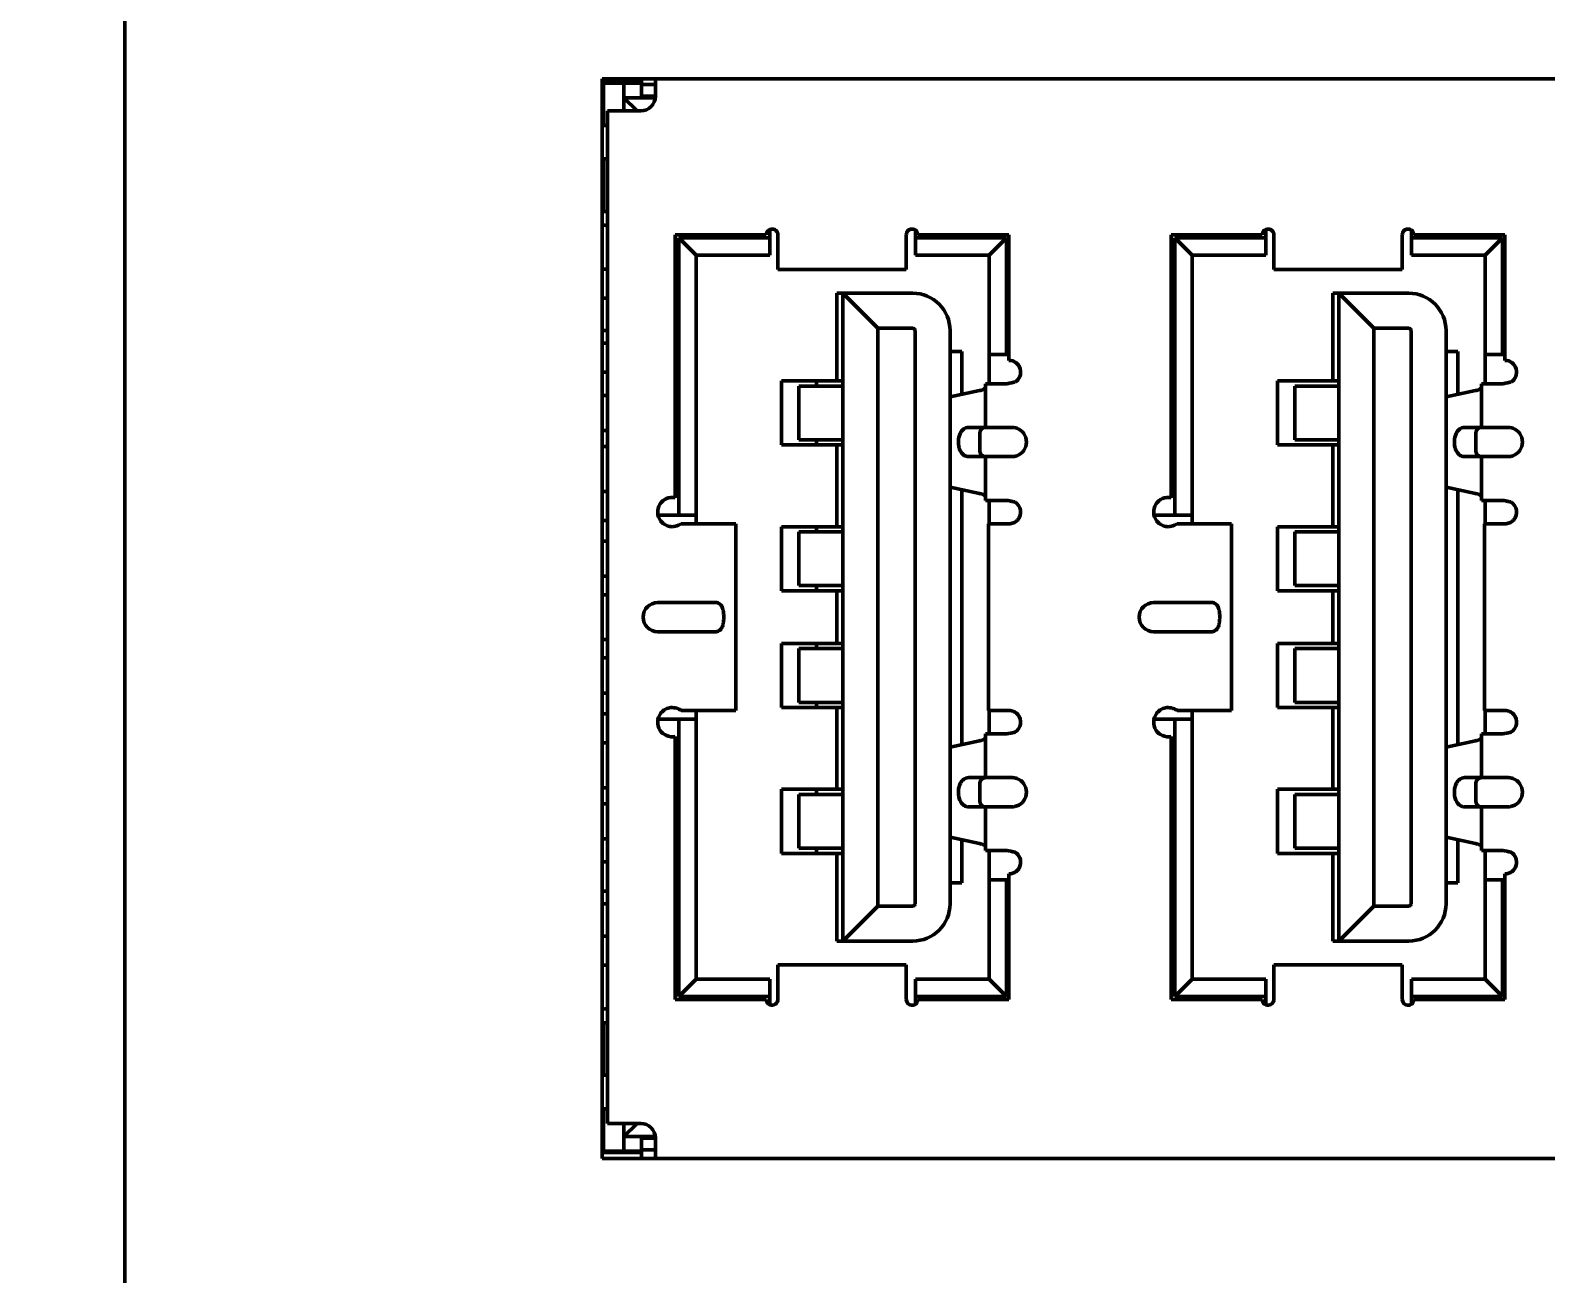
# Model space of a CAD drawing. Header units: millimetres. Extents: x 935 to 2603, y -159 to 580.
# Drawn here: x 1188.41 to 1214.38, y 217.08 to 238.38 of the extents above; entities that cross this region are included whole.
import ezdxf

# ---------------------------------------------------------------- set-up
doc = ezdxf.new("R2010")
doc.units = ezdxf.units.MM
doc.header["$LTSCALE"] = 2
doc.layers.add('외형선(ISO)', color=7, linetype='Continuous', lineweight=50)
doc.layers.add('치수(ISO)', color=7, linetype='Continuous', lineweight=25)
doc.styles.add('주 문자 (ISO)', font='')
doc.styles.get('주 문자 (ISO)').set_extended_font_data('Tahoma')
doc.dimstyles.new('기본값 (ISO)', dxfattribs={"dimscale": 2, "dimtxt": 3.5, "dimasz": 2.5, "dimexe": 3.175, "dimexo": 0, "dimgap": 0.762, "dimtad": 1, "dimrnd": 1e-08, "dimzin": 0, "dimtxsty": '주 문자 (ISO)', "dimcen": 0.09, "dimdle": 10, "dimclrd": 256, "dimclre": 256, "dimclrt": 256, "dimazin": 0, "dimtfac": 1.001486, "dimtmove": 0, "dimatfit": 3, "dimfxl": 1, "dimtolj": 1, "dimtzin": 0, "dimlwd": -1, "dimlwe": -1, "dimarcsym": 0})

# ---------------------------------------------------------------- blocks, each defined once
blk = doc.blocks.new('*D11')
at = {"layer": 'Defpoints', "color": 0}
for p in [(1213.636, 434.05), (1175.131, 149.25), (1213.636, 149.25)]:
    blk.add_point(p, dxfattribs=at)
at = {"layer": '치수(ISO)'}
for p, q in [((1213.636, 434.05), (1168.781, 434.05)), ((1175.131, 429.05), (1175.131, 154.25)), ((1213.636, 149.25), (1168.781, 149.25))]:
    blk.add_line(p, q, dxfattribs=at)
for points in [[(1175.964, 429.05), (1174.297, 429.05), (1175.131, 434.05)], [(1174.297, 154.25), (1175.964, 154.25), (1175.131, 149.25)]]:
    blk.add_solid(points, dxfattribs=at)
at = {"layer": '치수(ISO)', "insert": (1164.707, 277.504), "char_height": 7, "attachment_point": 1, "rotation": 90, "style": '주 문자 (ISO)'}
blk.add_mtext('\\A1;284,80', dxfattribs=at)
blk = doc.blocks.new('*D13')
at = {"layer": 'Defpoints', "color": 0}
for p in [(1191.036, 419.15), (1153.686, 164.15), (1191.036, 164.15)]:
    blk.add_point(p, dxfattribs=at)
at = {"layer": '치수(ISO)'}
for p, q in [((1191.036, 419.15), (1147.336, 419.15)), ((1153.686, 414.15), (1153.686, 169.15)), ((1191.036, 164.15), (1147.336, 164.15))]:
    blk.add_line(p, q, dxfattribs=at)
for points in [[(1154.519, 414.15), (1152.853, 414.15), (1153.686, 419.15)], [(1152.853, 169.15), (1154.519, 169.15), (1153.686, 164.15)]]:
    blk.add_solid(points, dxfattribs=at)
at = {"layer": '치수(ISO)', "insert": (1143.277, 277.504), "char_height": 7, "attachment_point": 1, "rotation": 90, "style": '주 문자 (ISO)'}
blk.add_mtext('\\A1;255,00', dxfattribs=at)
blk = doc.blocks.new('*D14')
at = {"layer": 'Defpoints', "color": 0}
for p in [(1195.036, 442.55), (1132.336, 140.75), (1195.036, 140.75)]:
    blk.add_point(p, dxfattribs=at)
at = {"layer": '치수(ISO)'}
for p, q in [((1195.036, 442.55), (1125.986, 442.55)), ((1132.336, 437.55), (1132.336, 145.75)), ((1195.036, 140.75), (1125.986, 140.75))]:
    blk.add_line(p, q, dxfattribs=at)
for points in [[(1133.169, 437.55), (1131.503, 437.55), (1132.336, 442.55)], [(1131.503, 145.75), (1133.169, 145.75), (1132.336, 140.75)]]:
    blk.add_solid(points, dxfattribs=at)
at = {"layer": '치수(ISO)', "insert": (1121.913, 277.476), "char_height": 7, "attachment_point": 1, "rotation": 90, "style": '주 문자 (ISO)'}
blk.add_mtext('\\A1;301,80', dxfattribs=at)

msp = doc.modelspace()

# ---------------------------------------------------------------- linework, layer by layer
at = {"layer": '외형선(ISO)'}
for p, q in [((1190.036, 216.15), (1190.036, 243.15)), ((1198.212, 219.05), (1198.212, 237.55)), ((1198.212, 237.55), (1228.212, 237.55)), ((1198.486, 237.5), (1198.212, 237.5)), ((1198.236, 237.475), (1198.236, 236.75)), ((1198.236, 237.475), (1198.586, 237.475)), ((1198.486, 237.5), (1198.886, 237.5)), ((1198.586, 237.475), (1198.586, 237.225)), ((1198.886, 237.475), (1198.586, 237.475)), ((1198.886, 237.55), (1198.886, 237.526)), ((1198.886, 237.526), (1198.886, 237.45)), ((1198.886, 237.45), (1199.126, 237.45)), ((1198.886, 237.25), (1198.886, 237.45)), ((1199.126, 237.275), (1199.126, 237.55)), ((1198.586, 237), (1198.586, 237.225)), ((1198.586, 237.225), (1199.125, 237.225)), ((1198.811, 237), (1198.586, 237.225)), ((1199.126, 237.25), (1198.886, 237.25)), ((1199.126, 237.275), (1199.126, 237.25)), ((1198.306, 237), (1198.806, 237)), ((1198.306, 237), (1198.306, 219.65)), ((1198.806, 237), (1198.876, 237)), ((1198.306, 236.75), (1198.236, 236.75)), ((1198.236, 236.175), (1198.306, 236.175)), ((1198.236, 236.175), (1198.236, 235.275)), ((1198.236, 235.775), (1198.212, 235.775)), ((1198.236, 235.41), (1198.212, 235.421)), ((1198.236, 235.275), (1198.306, 235.275)), ((1199.466, 230.37), (1199.466, 234.875)), ((1199.466, 234.875), (1201.026, 234.875)), ((1199.526, 230.075), (1199.526, 234.825)), ((1199.526, 234.825), (1201.086, 234.825)), ((1199.826, 234.525), (1199.526, 234.825)), ((1201.086, 234.825), (1201.086, 234.967)), ((1201.086, 234.525), (1201.086, 234.825)), ((1201.226, 234.48), (1201.226, 234.875)), ((1203.426, 234.875), (1203.426, 234.48)), ((1203.586, 234.955), (1203.586, 234.825)), ((1203.586, 234.825), (1203.586, 234.525)), ((1203.586, 234.825), (1205.146, 234.825)), ((1203.626, 234.875), (1205.186, 234.875)), ((1204.846, 234.525), (1205.146, 234.825)), ((1205.146, 234.825), (1205.146, 232.825)), ((1205.186, 234.875), (1205.186, 232.725)), ((1207.966, 230.37), (1207.966, 234.875)), ((1207.966, 234.875), (1209.526, 234.875)), ((1208.026, 230.075), (1208.026, 234.825)), ((1208.026, 234.825), (1209.586, 234.825)), ((1208.326, 234.525), (1208.026, 234.825)), ((1209.586, 234.825), (1209.586, 234.967)), ((1209.586, 234.525), (1209.586, 234.825)), ((1209.726, 234.48), (1209.726, 234.875)), ((1211.926, 234.875), (1211.926, 234.48)), ((1212.086, 234.955), (1212.086, 234.825)), ((1212.086, 234.825), (1213.646, 234.825)), ((1212.086, 234.825), (1212.086, 234.525)), ((1212.126, 234.875), (1213.686, 234.875)), ((1213.646, 234.825), (1213.346, 234.525)), ((1213.646, 234.825), (1213.646, 232.825)), ((1213.686, 234.875), (1213.686, 232.725)), ((1199.826, 230.075), (1199.826, 234.525)), ((1199.826, 234.525), (1201.086, 234.525)), ((1204.846, 234.525), (1203.586, 234.525)), ((1204.846, 234.525), (1204.846, 232.825)), ((1208.326, 234.525), (1208.326, 230.075)), ((1209.586, 234.525), (1208.326, 234.525)), ((1213.346, 234.525), (1212.086, 234.525)), ((1213.346, 232.825), (1213.346, 234.525)), ((1198.306, 234.29), (1198.212, 234.29)), ((1201.226, 234.48), (1201.226, 234.294)), ((1201.226, 234.284), (1201.226, 234.294)), ((1201.226, 234.284), (1203.426, 234.284)), ((1203.426, 234.294), (1203.426, 234.48)), ((1203.426, 234.294), (1203.426, 234.284)), ((1209.726, 234.48), (1209.726, 234.294)), ((1209.726, 234.284), (1209.726, 234.294)), ((1209.726, 234.284), (1211.926, 234.284)), ((1211.926, 234.294), (1211.926, 234.48)), ((1211.926, 234.294), (1211.926, 234.284)), ((1198.306, 233.79), (1198.212, 233.79)), ((1202.236, 232.375), (1202.236, 233.875)), ((1202.336, 233.875), (1202.236, 233.875)), ((1202.336, 222.775), (1202.336, 233.875)), ((1202.336, 233.875), (1203.536, 233.875)), ((1202.336, 233.875), (1202.936, 233.275)), ((1210.736, 232.375), (1210.736, 233.875)), ((1210.836, 233.875), (1210.736, 233.875)), ((1210.836, 222.775), (1210.836, 233.875)), ((1212.036, 233.875), (1210.836, 233.875)), ((1210.836, 233.875), (1211.436, 233.275)), ((1198.306, 233.235), (1198.212, 233.235)), ((1202.936, 233.275), (1202.936, 223.375)), ((1203.536, 233.275), (1202.936, 233.275)), ((1203.576, 233.235), (1203.576, 223.415)), ((1204.176, 233.235), (1204.176, 223.415)), ((1211.436, 233.275), (1211.436, 223.375)), ((1212.036, 233.275), (1211.436, 233.275)), ((1212.076, 233.235), (1212.076, 223.415)), ((1212.676, 223.415), (1212.676, 233.235)), ((1198.306, 233.02), (1198.212, 233.02)), ((1204.376, 232.875), (1204.176, 232.875)), ((1204.376, 232.875), (1204.376, 232.14)), ((1204.846, 232.325), (1204.846, 232.825)), ((1204.846, 232.825), (1205.146, 232.825)), ((1205.146, 232.825), (1205.186, 232.825)), ((1212.876, 232.875), (1212.676, 232.875)), ((1212.876, 232.875), (1212.876, 232.14)), ((1213.346, 232.825), (1213.646, 232.825)), ((1213.346, 232.325), (1213.346, 232.825)), ((1213.646, 232.825), (1213.686, 232.825)), ((1198.306, 232.52), (1198.212, 232.52)), ((1201.286, 232.375), (1202.236, 232.375)), ((1201.286, 231.275), (1201.286, 232.375)), ((1201.803, 232.285), (1201.587, 232.285)), ((1201.587, 232.285), (1201.587, 231.365)), ((1201.803, 232.285), (1202.336, 232.285)), ((1201.886, 232.375), (1201.886, 232.285)), ((1202.236, 232.375), (1202.336, 232.375)), ((1204.176, 232.097), (1204.682, 232.206)), ((1204.786, 232.325), (1205.154, 232.325)), ((1204.786, 232.325), (1204.786, 231.575)), ((1209.786, 231.275), (1209.786, 232.375)), ((1209.786, 232.375), (1210.736, 232.375)), ((1210.303, 232.285), (1210.087, 232.285)), ((1210.087, 232.285), (1210.087, 231.365)), ((1210.303, 232.285), (1210.836, 232.285)), ((1210.736, 232.375), (1210.836, 232.375)), ((1212.676, 232.097), (1213.182, 232.206)), ((1213.286, 232.325), (1213.654, 232.325)), ((1213.286, 232.325), (1213.286, 231.575)), ((1198.212, 232.125), (1198.306, 232.125)), ((1198.306, 231.525), (1198.212, 231.525)), ((1204.682, 231.575), (1204.495, 231.575)), ((1204.786, 231.575), (1204.682, 231.575)), ((1204.686, 231.475), (1204.686, 231.175)), ((1205.236, 231.575), (1204.786, 231.575)), ((1213.182, 231.575), (1212.995, 231.575)), ((1213.286, 231.575), (1213.182, 231.575)), ((1213.186, 231.475), (1213.186, 231.175)), ((1213.736, 231.575), (1213.286, 231.575)), ((1198.306, 231.25), (1198.212, 231.25)), ((1202.236, 231.275), (1201.286, 231.275)), ((1201.587, 231.365), (1201.803, 231.365)), ((1201.803, 231.365), (1202.336, 231.365)), ((1201.886, 231.365), (1201.886, 231.275)), ((1202.336, 231.275), (1202.236, 231.275)), ((1202.236, 229.875), (1202.236, 231.275)), ((1210.736, 231.275), (1209.786, 231.275)), ((1210.087, 231.365), (1210.303, 231.365)), ((1210.303, 231.365), (1210.836, 231.365)), ((1210.736, 229.875), (1210.736, 231.275)), ((1210.836, 231.275), (1210.736, 231.275)), ((1204.495, 231.075), (1204.682, 231.075)), ((1204.682, 231.075), (1204.786, 231.075)), ((1204.786, 231.075), (1205.236, 231.075)), ((1204.786, 231.075), (1204.786, 230.325)), ((1212.995, 231.075), (1213.182, 231.075)), ((1213.182, 231.075), (1213.286, 231.075)), ((1213.286, 230.325), (1213.286, 231.075)), ((1213.286, 231.075), (1213.736, 231.075)), ((1198.306, 230.48), (1198.212, 230.48)), ((1204.682, 230.445), (1204.176, 230.554)), ((1204.376, 230.511), (1204.376, 226.14)), ((1213.182, 230.445), (1212.676, 230.554)), ((1212.876, 230.511), (1212.876, 226.14)), ((1205.154, 230.325), (1204.786, 230.325)), ((1204.846, 229.925), (1204.846, 230.325)), ((1213.654, 230.325), (1213.286, 230.325)), ((1213.346, 229.925), (1213.346, 230.325)), ((1198.306, 229.98), (1198.212, 229.98)), ((1199.171, 230.075), (1199.526, 230.075)), ((1199.526, 230.075), (1199.826, 230.075)), ((1199.566, 229.925), (1199.699, 229.925)), ((1200.476, 229.925), (1199.699, 229.925)), ((1199.826, 229.925), (1199.826, 230.075)), ((1200.476, 229.925), (1200.502, 229.925)), ((1200.502, 229.925), (1200.502, 226.725)), ((1201.286, 228.775), (1201.286, 229.875)), ((1201.286, 229.875), (1202.236, 229.875)), ((1201.886, 229.875), (1201.886, 229.785)), ((1202.236, 229.875), (1202.336, 229.875)), ((1204.836, 229.925), (1205.186, 229.925)), ((1204.836, 229.925), (1204.836, 226.725)), ((1207.671, 230.075), (1208.026, 230.075)), ((1208.026, 230.075), (1208.326, 230.075)), ((1208.066, 229.925), (1208.199, 229.925)), ((1208.976, 229.925), (1208.199, 229.925)), ((1208.326, 230.075), (1208.326, 229.925)), ((1208.976, 229.925), (1209.002, 229.925)), ((1209.002, 229.925), (1209.002, 226.725)), ((1209.786, 228.775), (1209.786, 229.875)), ((1209.786, 229.875), (1210.736, 229.875)), ((1210.736, 229.875), (1210.836, 229.875)), ((1213.336, 229.925), (1213.686, 229.925)), ((1213.336, 229.925), (1213.336, 226.725)), ((1198.212, 229.625), (1198.306, 229.625)), ((1201.803, 229.785), (1201.587, 229.785)), ((1201.587, 229.785), (1201.587, 228.865)), ((1201.803, 229.785), (1202.336, 229.785)), ((1210.303, 229.785), (1210.087, 229.785)), ((1210.087, 229.785), (1210.087, 228.865)), ((1210.303, 229.785), (1210.836, 229.785)), ((1198.306, 229.025), (1198.212, 229.025)), ((1201.587, 228.865), (1201.803, 228.865)), ((1201.803, 228.865), (1202.336, 228.865)), ((1201.886, 228.865), (1201.886, 228.775)), ((1210.087, 228.865), (1210.303, 228.865)), ((1210.303, 228.865), (1210.836, 228.865)), ((1198.306, 228.71), (1198.212, 228.71)), ((1199.166, 228.575), (1199.216, 228.575)), ((1199.216, 228.575), (1199.699, 228.575)), ((1200.159, 228.575), (1199.699, 228.575)), ((1202.236, 228.775), (1201.286, 228.775)), ((1202.236, 227.875), (1202.236, 228.775)), ((1202.336, 228.775), (1202.236, 228.775)), ((1207.666, 228.575), (1207.716, 228.575)), ((1207.716, 228.575), (1208.199, 228.575)), ((1208.199, 228.575), (1208.659, 228.575)), ((1210.736, 228.775), (1209.786, 228.775)), ((1210.736, 227.875), (1210.736, 228.775)), ((1210.836, 228.775), (1210.736, 228.775)), ((1199.216, 228.075), (1199.166, 228.075)), ((1199.216, 228.075), (1199.699, 228.075)), ((1199.699, 228.075), (1200.159, 228.075)), ((1207.716, 228.075), (1207.666, 228.075)), ((1207.716, 228.075), (1208.199, 228.075)), ((1208.659, 228.075), (1208.199, 228.075)), ((1198.306, 227.94), (1198.212, 227.94)), ((1201.286, 226.775), (1201.286, 227.875)), ((1201.286, 227.875), (1202.236, 227.875)), ((1201.803, 227.785), (1201.587, 227.785)), ((1201.587, 227.785), (1201.587, 226.865)), ((1201.803, 227.785), (1202.336, 227.785)), ((1201.886, 227.875), (1201.886, 227.785)), ((1202.236, 227.875), (1202.336, 227.875)), ((1209.786, 226.775), (1209.786, 227.875)), ((1209.786, 227.875), (1210.736, 227.875)), ((1210.303, 227.785), (1210.087, 227.785)), ((1210.087, 227.785), (1210.087, 226.865)), ((1210.303, 227.785), (1210.836, 227.785)), ((1210.736, 227.875), (1210.836, 227.875)), ((1198.212, 227.625), (1198.306, 227.625)), ((1198.306, 227.025), (1198.212, 227.025)), ((1199.699, 226.725), (1199.566, 226.725)), ((1199.699, 226.725), (1200.476, 226.725)), ((1199.826, 226.575), (1199.826, 226.725)), ((1200.502, 226.725), (1200.476, 226.725)), ((1202.236, 226.775), (1201.286, 226.775)), ((1201.587, 226.865), (1201.803, 226.865)), ((1201.803, 226.865), (1202.336, 226.865)), ((1201.886, 226.865), (1201.886, 226.775)), ((1202.236, 225.375), (1202.236, 226.775)), ((1202.336, 226.775), (1202.236, 226.775)), ((1205.186, 226.725), (1204.836, 226.725)), ((1204.846, 226.725), (1204.846, 226.325)), ((1208.199, 226.725), (1208.066, 226.725)), ((1208.199, 226.725), (1208.976, 226.725)), ((1208.326, 226.725), (1208.326, 226.575)), ((1209.002, 226.725), (1208.976, 226.725)), ((1210.736, 226.775), (1209.786, 226.775)), ((1210.087, 226.865), (1210.303, 226.865)), ((1210.303, 226.865), (1210.836, 226.865)), ((1210.736, 226.775), (1210.736, 225.375)), ((1210.836, 226.775), (1210.736, 226.775)), ((1213.686, 226.725), (1213.336, 226.725)), ((1213.346, 226.325), (1213.346, 226.725)), ((1198.306, 226.67), (1198.212, 226.67)), ((1199.526, 226.575), (1199.171, 226.575)), ((1199.526, 221.825), (1199.526, 226.575)), ((1199.826, 226.575), (1199.526, 226.575)), ((1199.826, 222.125), (1199.826, 226.575)), ((1208.026, 226.575), (1207.671, 226.575)), ((1208.026, 221.825), (1208.026, 226.575)), ((1208.326, 226.575), (1208.026, 226.575)), ((1208.326, 226.575), (1208.326, 222.125)), ((1199.466, 221.775), (1199.466, 226.28)), ((1204.176, 226.097), (1204.682, 226.206)), ((1204.786, 226.325), (1205.154, 226.325)), ((1204.786, 226.325), (1204.786, 225.575)), ((1207.966, 221.775), (1207.966, 226.28)), ((1212.676, 226.097), (1213.182, 226.206)), ((1213.286, 226.325), (1213.654, 226.325)), ((1213.286, 226.325), (1213.286, 225.575)), ((1198.306, 226.17), (1198.212, 226.17)), ((1204.682, 225.575), (1204.495, 225.575)), ((1204.786, 225.575), (1204.682, 225.575)), ((1204.686, 225.475), (1204.686, 225.175)), ((1205.236, 225.575), (1204.786, 225.575)), ((1212.995, 225.575), (1213.182, 225.575)), ((1213.286, 225.575), (1213.182, 225.575)), ((1213.186, 225.475), (1213.186, 225.175)), ((1213.736, 225.575), (1213.286, 225.575)), ((1198.306, 225.4), (1198.212, 225.4)), ((1201.286, 224.275), (1201.286, 225.375)), ((1201.286, 225.375), (1202.236, 225.375)), ((1201.803, 225.285), (1201.587, 225.285)), ((1201.587, 225.285), (1201.587, 224.365)), ((1201.803, 225.285), (1202.336, 225.285)), ((1201.886, 225.375), (1201.886, 225.285)), ((1202.236, 225.375), (1202.336, 225.375)), ((1209.786, 225.375), (1209.786, 224.275)), ((1210.736, 225.375), (1209.786, 225.375)), ((1210.303, 225.285), (1210.087, 225.285)), ((1210.087, 225.285), (1210.087, 224.365)), ((1210.303, 225.285), (1210.836, 225.285)), ((1210.736, 225.375), (1210.836, 225.375)), ((1198.212, 225.125), (1198.306, 225.125)), ((1204.682, 225.075), (1204.495, 225.075)), ((1204.786, 225.075), (1204.682, 225.075)), ((1204.786, 225.075), (1205.236, 225.075)), ((1204.786, 224.325), (1204.786, 225.075)), ((1213.182, 225.075), (1212.995, 225.075)), ((1213.286, 225.075), (1213.182, 225.075)), ((1213.736, 225.075), (1213.286, 225.075)), ((1213.286, 225.075), (1213.286, 224.325)), ((1198.306, 224.525), (1198.212, 224.525)), ((1204.682, 224.445), (1204.176, 224.554)), ((1204.376, 224.511), (1204.376, 223.775)), ((1213.182, 224.445), (1212.676, 224.554)), ((1212.876, 224.511), (1212.876, 223.775)), ((1198.306, 224.13), (1198.212, 224.13)), ((1202.236, 224.275), (1201.286, 224.275)), ((1201.587, 224.365), (1201.803, 224.365)), ((1201.803, 224.365), (1202.336, 224.365)), ((1201.886, 224.365), (1201.886, 224.275)), ((1202.236, 222.775), (1202.236, 224.275)), ((1202.336, 224.275), (1202.236, 224.275)), ((1205.154, 224.325), (1204.786, 224.325)), ((1204.846, 224.325), (1204.846, 223.825)), ((1209.786, 224.275), (1210.736, 224.275)), ((1210.087, 224.365), (1210.303, 224.365)), ((1210.303, 224.365), (1210.836, 224.365)), ((1210.736, 222.775), (1210.736, 224.275)), ((1210.836, 224.275), (1210.736, 224.275)), ((1213.654, 224.325), (1213.286, 224.325)), ((1213.346, 223.825), (1213.346, 224.325)), ((1205.186, 223.925), (1205.186, 221.775)), ((1213.686, 223.925), (1213.686, 221.775)), ((1198.306, 223.63), (1198.212, 223.63)), ((1204.176, 223.775), (1204.376, 223.775)), ((1204.846, 222.125), (1204.846, 223.825)), ((1205.146, 223.825), (1204.846, 223.825)), ((1205.186, 223.825), (1205.146, 223.825)), ((1205.146, 223.825), (1205.146, 221.825)), ((1212.676, 223.775), (1212.876, 223.775)), ((1213.646, 223.825), (1213.346, 223.825)), ((1213.346, 222.125), (1213.346, 223.825)), ((1213.686, 223.825), (1213.646, 223.825)), ((1213.646, 223.825), (1213.646, 221.825)), ((1198.306, 223.415), (1198.212, 223.415)), ((1202.336, 222.775), (1202.936, 223.375)), ((1202.936, 223.375), (1203.536, 223.375)), ((1211.436, 223.375), (1210.836, 222.775)), ((1212.036, 223.375), (1211.436, 223.375)), ((1198.306, 222.86), (1198.212, 222.86)), ((1202.236, 222.775), (1202.336, 222.775)), ((1203.536, 222.775), (1202.336, 222.775)), ((1210.736, 222.775), (1210.836, 222.775)), ((1212.036, 222.775), (1210.836, 222.775)), ((1198.306, 222.36), (1198.212, 222.36)), ((1201.226, 222.357), (1201.226, 222.367)), ((1201.226, 222.367), (1203.426, 222.367)), ((1201.226, 222.357), (1201.226, 222.171)), ((1203.426, 222.367), (1203.426, 222.357)), ((1203.426, 222.171), (1203.426, 222.357)), ((1209.726, 222.357), (1209.726, 222.367)), ((1209.726, 222.367), (1211.926, 222.367)), ((1209.726, 222.357), (1209.726, 222.171)), ((1211.926, 222.367), (1211.926, 222.357)), ((1211.926, 222.171), (1211.926, 222.357)), ((1199.826, 222.125), (1199.526, 221.825)), ((1201.086, 222.125), (1199.826, 222.125)), ((1201.086, 221.825), (1201.086, 222.125)), ((1201.226, 221.775), (1201.226, 222.171)), ((1203.426, 222.171), (1203.426, 221.775)), ((1203.586, 222.125), (1203.586, 221.825)), ((1204.846, 222.125), (1203.586, 222.125)), ((1204.846, 222.125), (1205.146, 221.825)), ((1208.026, 221.825), (1208.326, 222.125)), ((1209.586, 222.125), (1208.326, 222.125)), ((1209.586, 221.825), (1209.586, 222.125)), ((1209.726, 221.775), (1209.726, 222.171)), ((1211.926, 222.171), (1211.926, 221.775)), ((1212.086, 222.125), (1212.086, 221.825)), ((1212.086, 222.125), (1213.346, 222.125)), ((1213.346, 222.125), (1213.646, 221.825)), ((1201.086, 221.825), (1199.526, 221.825)), ((1201.086, 221.684), (1201.086, 221.825)), ((1205.146, 221.825), (1203.586, 221.825)), ((1203.586, 221.825), (1203.586, 221.695)), ((1209.586, 221.825), (1208.026, 221.825)), ((1209.586, 221.684), (1209.586, 221.825)), ((1213.646, 221.825), (1212.086, 221.825)), ((1212.086, 221.825), (1212.086, 221.695)), ((1201.026, 221.775), (1199.466, 221.775)), ((1205.186, 221.775), (1203.626, 221.775)), ((1209.526, 221.775), (1207.966, 221.775)), ((1213.686, 221.775), (1212.126, 221.775)), ((1198.236, 221.375), (1198.306, 221.375)), ((1198.236, 221.375), (1198.236, 220.475)), ((1198.236, 221.241), (1198.212, 221.23)), ((1198.236, 220.875), (1198.212, 220.875)), ((1198.236, 220.475), (1198.306, 220.475)), ((1198.236, 219.9), (1198.306, 219.9)), ((1198.236, 219.9), (1198.236, 219.175)), ((1198.806, 219.65), (1198.306, 219.65)), ((1198.586, 219.425), (1198.586, 219.65)), ((1198.811, 219.65), (1198.586, 219.425)), ((1198.876, 219.65), (1198.806, 219.65)), ((1198.586, 219.425), (1198.586, 219.175)), ((1199.125, 219.425), (1198.586, 219.425)), ((1198.886, 219.4), (1199.126, 219.4)), ((1198.886, 219.2), (1198.886, 219.4)), ((1198.886, 219.2), (1198.886, 219.124)), ((1199.126, 219.2), (1198.886, 219.2)), ((1199.126, 219.4), (1199.126, 219.375)), ((1199.126, 219.05), (1199.126, 219.375)), ((1198.212, 219.15), (1198.486, 219.15)), ((1228.212, 219.05), (1198.212, 219.05)), ((1198.236, 219.175), (1198.586, 219.175)), ((1198.886, 219.15), (1198.486, 219.15)), ((1198.886, 219.175), (1198.586, 219.175)), ((1198.886, 219.057), (1198.886, 219.124)), ((1198.886, 219.05), (1198.886, 219.057))]:
    msp.add_line(p, q, dxfattribs=at)
for centre, radius, start, end in [((1198.876, 237.25), 0.25, 270, 0), ((1201.126, 234.875), 0.1, 71.8051, 180), ((1203.526, 234.875), 0.1, 0, 108.1949), ((1209.626, 234.875), 0.1, 71.8051, 180), ((1212.026, 234.875), 0.1, 0, 108.1949), ((1203.536, 233.235), 0.64, 0, 90), ((1212.036, 233.235), 0.64, 0, 90), ((1203.536, 233.235), 0.04, 0, 90), ((1212.036, 233.235), 0.04, 0, 90), ((1205.186, 232.525), 0.2, 299.9971, 90), ((1213.686, 232.525), 0.2, 299.997, 90), ((1204.786, 231.475), 0.1, 90, 180), ((1205.236, 231.325), 0.25, 289.4712, 70.5288), ((1213.286, 231.475), 0.1, 90, 180), ((1213.736, 231.325), 0.25, 289.4712, 70.5288), ((1204.786, 231.175), 0.1, 180, 270), ((1213.286, 231.175), 0.1, 180, 270), ((1199.416, 230.125), 0.25, 78.463, 216.8699), ((1207.916, 230.125), 0.25, 78.463, 216.8699), ((1205.186, 230.125), 0.2, 318.5904, 60.0097), ((1213.686, 230.125), 0.2, 318.5904, 60.0097), ((1199.166, 228.325), 0.25, 90, 270), ((1207.666, 228.325), 0.25, 90, 270), ((1199.416, 226.525), 0.25, 143.1301, 281.537), ((1205.186, 226.525), 0.2, 299.9903, 41.4096), ((1207.916, 226.525), 0.25, 143.1301, 281.537), ((1213.686, 226.525), 0.2, 299.9903, 41.4096), ((1204.786, 225.475), 0.1, 90, 180), ((1205.236, 225.325), 0.25, 289.4712, 70.5288), ((1213.286, 225.475), 0.1, 90, 180), ((1213.736, 225.325), 0.25, 289.4713, 70.5288), ((1204.786, 225.175), 0.1, 180, 270), ((1213.286, 225.175), 0.1, 180, 270), ((1205.186, 224.125), 0.2, 270, 60.0029), ((1213.686, 224.125), 0.2, 270, 60.0029), ((1203.536, 223.415), 0.64, 270, 0), ((1203.536, 223.415), 0.04, 270, 0), ((1212.036, 223.415), 0.64, 270, 0), ((1212.036, 223.415), 0.04, 270, 0), ((1201.126, 221.775), 0.1, 180, 288.1949), ((1203.526, 221.775), 0.1, 251.8051, 360), ((1209.626, 221.775), 0.1, 180, 288.1949), ((1212.026, 221.775), 0.1, 251.8051, 360), ((1198.876, 219.4), 0.25, 0, 90)]:
    msp.add_arc(centre, radius, start, end, dxfattribs=at)
for centre, major_axis, ratio, start_param, end_param in [((1198.399, 235.777), (-0.104, -0.49), 0.998708, 6.108996, 6.160706), ((1198.399, 235.776), (-0.156, -0.734), 0.999425, 6.240317, 6.368253), ((1202.065, 242.757), (3.238, -11.672), 0.143495, 6.273234, 6.293137), ((1210.568, 242.746), (3.235, -11.662), 0.143558, 6.27323, 6.293141), ((1202.065, 213.894), (-3.238, -11.672), 0.143495, 3.131641, 3.151544), ((1210.568, 213.905), (-3.235, -11.662), 0.143559, 3.131637, 3.151548), ((1198.399, 220.875), (-0.156, 0.734), 0.999425, 6.198114, 6.326051), ((1198.399, 220.874), (-0.104, 0.49), 0.998708, 0.122475, 0.174184)]:
    msp.add_ellipse(centre, major_axis=major_axis, ratio=ratio, start_param=start_param, end_param=end_param, dxfattribs=at)
for points, knots in [([(1201.226, 234.875), (1201.226, 234.888), (1201.223, 234.901), (1201.213, 234.926), (1201.206, 234.937), (1201.188, 234.955), (1201.176, 234.963), (1201.162, 234.969), (1201.159, 234.97), (1201.157, 234.97)], [-0.04564603, -0.04564603, -0.04564603, -0.04564603, -0.04185189, -0.04185189, -0.03805775, -0.03805775, -0.0342892, -0.0342892, -0.03357981, -0.03357981, -0.03357981, -0.03357981]), ([(1203.426, 234.875), (1203.426, 234.888), (1203.428, 234.901), (1203.438, 234.926), (1203.446, 234.937), (1203.464, 234.955), (1203.475, 234.963), (1203.49, 234.969), (1203.492, 234.97), (1203.495, 234.97)], [0.01539525, 0.01539525, 0.01539525, 0.01539525, 0.01918938, 0.01918938, 0.02298352, 0.02298352, 0.02675208, 0.02675208, 0.02746146, 0.02746146, 0.02746146, 0.02746146]), ([(1209.726, 234.875), (1209.726, 234.888), (1209.723, 234.901), (1209.713, 234.926), (1209.706, 234.937), (1209.688, 234.955), (1209.676, 234.963), (1209.662, 234.969), (1209.659, 234.97), (1209.657, 234.97)], [-0.04564603, -0.04564603, -0.04564603, -0.04564603, -0.04185189, -0.04185189, -0.03805775, -0.03805775, -0.0342892, -0.0342892, -0.03357981, -0.03357981, -0.03357981, -0.03357981]), ([(1211.995, 234.97), (1211.992, 234.97), (1211.99, 234.969), (1211.975, 234.963), (1211.964, 234.955), (1211.946, 234.937), (1211.938, 234.926), (1211.928, 234.901), (1211.926, 234.888), (1211.926, 234.875)], [-0.02746146, -0.02746146, -0.02746146, -0.02746146, -0.02675208, -0.02675208, -0.02298352, -0.02298352, -0.01918938, -0.01918938, -0.01539525, -0.01539525, -0.01539525, -0.01539525]), ([(1204.682, 232.206), (1204.705, 232.211), (1204.724, 232.217), (1204.739, 232.223), (1204.755, 232.228), (1204.766, 232.234), (1204.774, 232.24), (1204.782, 232.245), (1204.786, 232.251), (1204.786, 232.257)], [0, 0, 0, 0, 0.333333, 0.333333, 0.333333, 0.666667, 0.666667, 0.666667, 1, 1, 1, 1]), ([(1205.154, 232.325), (1205.176, 232.33), (1205.197, 232.334), (1205.241, 232.343), (1205.264, 232.348), (1205.286, 232.352)], [-0.0136066, -0.0136066, -0.0136066, -0.0136066, -0.00680367, -0.00680367, -0.00000243, -0.00000243, -0.00000243, -0.00000243]), ([(1213.182, 232.206), (1213.205, 232.211), (1213.224, 232.217), (1213.239, 232.223), (1213.255, 232.228), (1213.266, 232.234), (1213.274, 232.24), (1213.282, 232.245), (1213.286, 232.251), (1213.286, 232.257)], [0, 0, 0, 0, 0.333333, 0.333333, 0.333333, 0.666667, 0.666667, 0.666667, 1, 1, 1, 1]), ([(1213.654, 232.325), (1213.676, 232.33), (1213.697, 232.334), (1213.741, 232.343), (1213.764, 232.348), (1213.786, 232.352)], [-0.01360663, -0.01360663, -0.01360663, -0.01360663, -0.00680367, -0.00680367, -0.00000243, -0.00000243, -0.00000243, -0.00000243]), ([(1204.495, 231.575), (1204.478, 231.575), (1204.462, 231.572), (1204.431, 231.561), (1204.417, 231.553), (1204.39, 231.532), (1204.378, 231.518), (1204.354, 231.484), (1204.344, 231.462), (1204.328, 231.414), (1204.323, 231.388), (1204.318, 231.334), (1204.318, 231.308), (1204.324, 231.256), (1204.33, 231.23), (1204.347, 231.18), (1204.36, 231.156), (1204.393, 231.116), (1204.412, 231.099), (1204.453, 231.081), (1204.471, 231.076), (1204.492, 231.075), (1204.493, 231.075), (1204.495, 231.075)], [3.141593, 3.141593, 3.141593, 3.141593, 3.321267, 3.321267, 3.51811, 3.51811, 3.771874, 3.771874, 4.129209, 4.129209, 4.537555, 4.537555, 4.93017, 4.93017, 5.324013, 5.324013, 5.732668, 5.732668, 6.058774, 6.058774, 6.265188, 6.265188, 6.283185, 6.283185, 6.283185, 6.283185]), ([(1205.286, 231.57), (1205.278, 231.572), (1205.269, 231.573), (1205.253, 231.575), (1205.244, 231.575), (1205.236, 231.575)], [0.000001, 0.000001, 0.000001, 0.000001, 0.002514991, 0.002514991, 0.005045708, 0.005045708, 0.005045708, 0.005045708]), ([(1212.995, 231.575), (1212.978, 231.575), (1212.962, 231.572), (1212.931, 231.561), (1212.917, 231.553), (1212.89, 231.532), (1212.878, 231.518), (1212.854, 231.484), (1212.844, 231.462), (1212.828, 231.414), (1212.823, 231.388), (1212.818, 231.334), (1212.818, 231.308), (1212.824, 231.256), (1212.83, 231.23), (1212.847, 231.18), (1212.86, 231.156), (1212.893, 231.116), (1212.912, 231.099), (1212.953, 231.081), (1212.971, 231.076), (1212.992, 231.075), (1212.993, 231.075), (1212.995, 231.075)], [3.141593, 3.141593, 3.141593, 3.141593, 3.321267, 3.321267, 3.51811, 3.51811, 3.771874, 3.771874, 4.129209, 4.129209, 4.537555, 4.537555, 4.93017, 4.93017, 5.324013, 5.324013, 5.732668, 5.732668, 6.058774, 6.058774, 6.265188, 6.265188, 6.283185, 6.283185, 6.283185, 6.283185]), ([(1213.786, 231.57), (1213.778, 231.572), (1213.769, 231.573), (1213.753, 231.575), (1213.744, 231.575), (1213.736, 231.575)], [0.000001, 0.000001, 0.000001, 0.000001, 0.002514993, 0.002514993, 0.005045713, 0.005045713, 0.005045713, 0.005045713]), ([(1205.236, 231.075), (1205.244, 231.075), (1205.253, 231.076), (1205.269, 231.078), (1205.278, 231.079), (1205.286, 231.08)], [0.000001, 0.000001, 0.000001, 0.000001, 0.0025083, 0.0025083, 0.005045872, 0.005045872, 0.005045872, 0.005045872]), ([(1213.736, 231.075), (1213.744, 231.075), (1213.753, 231.076), (1213.769, 231.078), (1213.778, 231.079), (1213.786, 231.08)], [0.000001, 0.000001, 0.000001, 0.000001, 0.002508304, 0.002508304, 0.005045879, 0.005045879, 0.005045879, 0.005045879]), ([(1204.786, 230.394), (1204.786, 230.4), (1204.782, 230.406), (1204.774, 230.411), (1204.766, 230.417), (1204.755, 230.422), (1204.739, 230.428), (1204.724, 230.434), (1204.705, 230.439), (1204.682, 230.445)], [0, 0, 0, 0, 0.3333333, 0.3333333, 0.3333333, 0.6666667, 0.6666667, 0.6666667, 1, 1, 1, 1]), ([(1213.286, 230.394), (1213.286, 230.4), (1213.282, 230.406), (1213.274, 230.411), (1213.266, 230.417), (1213.255, 230.422), (1213.239, 230.428), (1213.224, 230.434), (1213.205, 230.439), (1213.182, 230.445)], [0, 0, 0, 0, 0.333333, 0.333333, 0.333333, 0.666667, 0.666667, 0.666667, 1, 1, 1, 1]), ([(1205.286, 230.299), (1205.264, 230.303), (1205.241, 230.308), (1205.197, 230.317), (1205.176, 230.321), (1205.154, 230.325)], [-0.01360277, -0.01360277, -0.01360277, -0.01360277, -0.00680359, -0.00680359, 0, 0, 0, 0]), ([(1213.786, 230.299), (1213.764, 230.303), (1213.741, 230.308), (1213.697, 230.317), (1213.676, 230.321), (1213.654, 230.325)], [-0.01360277, -0.01360277, -0.01360277, -0.01360277, -0.00680359, -0.00680359, 0, 0, 0, 0]), ([(1199.416, 229.875), (1199.386, 229.875), (1199.353, 229.881), (1199.292, 229.906), (1199.263, 229.925), (1199.231, 229.956), (1199.223, 229.966), (1199.216, 229.975)], [0.12891125, 0.12891125, 0.12891125, 0.12891125, 0.13858127, 0.13858127, 0.14825129, 0.14825129, 0.15182527, 0.15182527, 0.15182527, 0.15182527]), ([(1199.566, 229.925), (1199.552, 229.915), (1199.537, 229.906), (1199.489, 229.884), (1199.453, 229.875), (1199.416, 229.875)], [0.11070612, 0.11070612, 0.11070612, 0.11070612, 0.11683956, 0.11683956, 0.12891125, 0.12891125, 0.12891125, 0.12891125]), ([(1205.186, 229.925), (1205.21, 229.925), (1205.237, 229.93), (1205.286, 229.95), (1205.309, 229.966), (1205.33, 229.987), (1205.333, 229.99), (1205.336, 229.993)], [-0.03039723, -0.03039723, -0.03039723, -0.03039723, -0.02276641, -0.02276641, -0.01513559, -0.01513559, -0.01383612, -0.01383612, -0.01383612, -0.01383612]), ([(1207.716, 229.975), (1207.723, 229.966), (1207.731, 229.956), (1207.763, 229.925), (1207.792, 229.906), (1207.853, 229.881), (1207.886, 229.875), (1207.916, 229.875)], [-0.15182527, -0.15182527, -0.15182527, -0.15182527, -0.14825129, -0.14825129, -0.13858127, -0.13858127, -0.12891125, -0.12891125, -0.12891125, -0.12891125]), ([(1207.916, 229.875), (1207.953, 229.875), (1207.989, 229.884), (1208.037, 229.906), (1208.052, 229.915), (1208.066, 229.925)], [-0.12891125, -0.12891125, -0.12891125, -0.12891125, -0.11683956, -0.11683956, -0.11070612, -0.11070612, -0.11070612, -0.11070612]), ([(1213.686, 229.925), (1213.71, 229.925), (1213.737, 229.93), (1213.786, 229.95), (1213.809, 229.966), (1213.83, 229.987), (1213.833, 229.99), (1213.836, 229.993)], [-0.03039723, -0.03039723, -0.03039723, -0.03039723, -0.02276641, -0.02276641, -0.01513559, -0.01513559, -0.01383612, -0.01383612, -0.01383612, -0.01383612]), ([(1200.159, 228.575), (1200.172, 228.575), (1200.184, 228.573), (1200.207, 228.565), (1200.218, 228.559), (1200.237, 228.544), (1200.245, 228.536), (1200.26, 228.516), (1200.266, 228.505), (1200.278, 228.476), (1200.283, 228.457), (1200.29, 228.424), (1200.292, 228.41), (1200.296, 228.372), (1200.298, 228.346), (1200.297, 228.299), (1200.296, 228.277), (1200.292, 228.236), (1200.288, 228.216), (1200.279, 228.177), (1200.272, 228.157), (1200.256, 228.129), (1200.249, 228.12), (1200.235, 228.105), (1200.229, 228.1), (1200.211, 228.087), (1200.198, 228.082), (1200.176, 228.076), (1200.168, 228.075), (1200.159, 228.075)], [0, 0, 0, 0, 0.00397117, 0.00397117, 0.0078608, 0.0078608, 0.01190795, 0.01190795, 0.01654228, 0.01654228, 0.02369452, 0.02369452, 0.0282686, 0.0282686, 0.03581777, 0.03581777, 0.04239235, 0.04239235, 0.04899554, 0.04899554, 0.05670604, 0.05670604, 0.06091193, 0.06091193, 0.06365179, 0.06365179, 0.06804233, 0.06804233, 0.07074486, 0.07074486, 0.07074486, 0.07074486]), ([(1208.659, 228.575), (1208.672, 228.575), (1208.684, 228.573), (1208.707, 228.565), (1208.718, 228.559), (1208.737, 228.544), (1208.745, 228.536), (1208.76, 228.516), (1208.766, 228.505), (1208.778, 228.476), (1208.783, 228.457), (1208.79, 228.424), (1208.792, 228.41), (1208.796, 228.372), (1208.798, 228.346), (1208.797, 228.299), (1208.796, 228.277), (1208.792, 228.236), (1208.788, 228.216), (1208.779, 228.177), (1208.772, 228.157), (1208.756, 228.129), (1208.749, 228.12), (1208.735, 228.105), (1208.729, 228.1), (1208.711, 228.087), (1208.698, 228.082), (1208.676, 228.076), (1208.668, 228.075), (1208.659, 228.075)], [0, 0, 0, 0, 0.00397117, 0.00397117, 0.0078608, 0.0078608, 0.01190795, 0.01190795, 0.01654228, 0.01654228, 0.02369452, 0.02369452, 0.0282686, 0.0282686, 0.03581777, 0.03581777, 0.04239235, 0.04239235, 0.04899554, 0.04899554, 0.05670604, 0.05670604, 0.06091193, 0.06091193, 0.06365179, 0.06365179, 0.06804233, 0.06804233, 0.07074486, 0.07074486, 0.07074486, 0.07074486]), ([(1199.416, 226.775), (1199.386, 226.775), (1199.353, 226.77), (1199.292, 226.745), (1199.263, 226.726), (1199.231, 226.695), (1199.223, 226.685), (1199.216, 226.675)], [-0.03828998, -0.03828998, -0.03828998, -0.03828998, -0.02861996, -0.02861996, -0.01894994, -0.01894994, -0.01537596, -0.01537596, -0.01537596, -0.01537596]), ([(1199.566, 226.725), (1199.551, 226.737), (1199.534, 226.747), (1199.485, 226.768), (1199.45, 226.775), (1199.416, 226.775)], [-0.05644001, -0.05644001, -0.05644001, -0.05644001, -0.04957579, -0.04957579, -0.03828998, -0.03828998, -0.03828998, -0.03828998]), ([(1205.186, 226.725), (1205.21, 226.725), (1205.237, 226.721), (1205.286, 226.701), (1205.309, 226.685), (1205.33, 226.664), (1205.333, 226.661), (1205.336, 226.658)], [0.09559262, 0.09559262, 0.09559262, 0.09559262, 0.10322344, 0.10322344, 0.11085426, 0.11085426, 0.11215373, 0.11215373, 0.11215373, 0.11215373]), ([(1207.916, 226.775), (1207.886, 226.775), (1207.853, 226.77), (1207.792, 226.745), (1207.763, 226.726), (1207.731, 226.695), (1207.723, 226.685), (1207.716, 226.675)], [-0.03828998, -0.03828998, -0.03828998, -0.03828998, -0.02861996, -0.02861996, -0.01894994, -0.01894994, -0.01537596, -0.01537596, -0.01537596, -0.01537596]), ([(1208.066, 226.725), (1208.052, 226.736), (1208.037, 226.745), (1207.989, 226.767), (1207.953, 226.775), (1207.916, 226.775)], [-0.05649511, -0.05649511, -0.05649511, -0.05649511, -0.05036166, -0.05036166, -0.03828998, -0.03828998, -0.03828998, -0.03828998]), ([(1213.836, 226.658), (1213.833, 226.661), (1213.83, 226.664), (1213.809, 226.685), (1213.786, 226.701), (1213.737, 226.721), (1213.71, 226.725), (1213.686, 226.725)], [-0.11215373, -0.11215373, -0.11215373, -0.11215373, -0.11085426, -0.11085426, -0.10322344, -0.10322344, -0.09559262, -0.09559262, -0.09559262, -0.09559262]), ([(1204.682, 226.206), (1204.705, 226.211), (1204.724, 226.217), (1204.739, 226.223), (1204.755, 226.228), (1204.766, 226.234), (1204.774, 226.24), (1204.782, 226.245), (1204.786, 226.251), (1204.786, 226.257)], [0, 0, 0, 0, 0.333333, 0.333333, 0.333333, 0.666667, 0.666667, 0.666667, 1, 1, 1, 1]), ([(1205.154, 226.325), (1205.176, 226.33), (1205.197, 226.334), (1205.241, 226.343), (1205.264, 226.348), (1205.286, 226.352)], [0.00000067, 0.00000067, 0.00000067, 0.00000067, 0.00680572, 0.00680572, 0.0136049, 0.0136049, 0.0136049, 0.0136049]), ([(1213.182, 226.206), (1213.205, 226.211), (1213.224, 226.217), (1213.239, 226.223), (1213.255, 226.228), (1213.266, 226.234), (1213.274, 226.24), (1213.282, 226.245), (1213.286, 226.251), (1213.286, 226.257)], [0, 0, 0, 0, 0.333333, 0.333333, 0.333333, 0.666667, 0.666667, 0.666667, 1, 1, 1, 1]), ([(1213.654, 226.325), (1213.676, 226.33), (1213.697, 226.334), (1213.741, 226.343), (1213.764, 226.348), (1213.786, 226.352)], [0.00000067, 0.00000067, 0.00000067, 0.00000067, 0.00680572, 0.00680572, 0.0136049, 0.0136049, 0.0136049, 0.0136049]), ([(1204.495, 225.575), (1204.478, 225.575), (1204.462, 225.572), (1204.431, 225.561), (1204.417, 225.553), (1204.39, 225.532), (1204.378, 225.518), (1204.354, 225.484), (1204.344, 225.462), (1204.328, 225.414), (1204.323, 225.388), (1204.318, 225.334), (1204.318, 225.308), (1204.324, 225.256), (1204.33, 225.23), (1204.347, 225.18), (1204.36, 225.156), (1204.393, 225.116), (1204.412, 225.099), (1204.453, 225.081), (1204.471, 225.076), (1204.492, 225.075), (1204.493, 225.075), (1204.495, 225.075)], [3.141593, 3.141593, 3.141593, 3.141593, 3.321267, 3.321267, 3.51811, 3.51811, 3.771874, 3.771874, 4.129209, 4.129209, 4.537555, 4.537555, 4.93017, 4.93017, 5.324013, 5.324013, 5.732668, 5.732668, 6.058774, 6.058774, 6.265188, 6.265188, 6.283185, 6.283185, 6.283185, 6.283185]), ([(1205.286, 225.57), (1205.278, 225.572), (1205.269, 225.573), (1205.253, 225.575), (1205.244, 225.575), (1205.236, 225.575)], [0.000001, 0.000001, 0.000001, 0.000001, 0.002538664, 0.002538664, 0.005046055, 0.005046055, 0.005046055, 0.005046055]), ([(1212.995, 225.575), (1212.978, 225.575), (1212.962, 225.572), (1212.931, 225.561), (1212.917, 225.553), (1212.89, 225.532), (1212.878, 225.518), (1212.854, 225.484), (1212.844, 225.462), (1212.828, 225.414), (1212.823, 225.388), (1212.818, 225.334), (1212.818, 225.308), (1212.824, 225.256), (1212.83, 225.23), (1212.847, 225.18), (1212.86, 225.156), (1212.893, 225.116), (1212.912, 225.099), (1212.953, 225.081), (1212.971, 225.076), (1212.992, 225.075), (1212.993, 225.075), (1212.995, 225.075)], [3.141593, 3.141593, 3.141593, 3.141593, 3.321267, 3.321267, 3.51811, 3.51811, 3.771874, 3.771874, 4.129209, 4.129209, 4.537555, 4.537555, 4.93017, 4.93017, 5.324013, 5.324013, 5.732668, 5.732668, 6.058774, 6.058774, 6.265188, 6.265188, 6.283185, 6.283185, 6.283185, 6.283185]), ([(1213.786, 225.57), (1213.778, 225.572), (1213.769, 225.573), (1213.753, 225.575), (1213.744, 225.575), (1213.736, 225.575)], [0.000001, 0.000001, 0.000001, 0.000001, 0.002538667, 0.002538667, 0.005046062, 0.005046062, 0.005046062, 0.005046062]), ([(1205.236, 225.075), (1205.244, 225.075), (1205.253, 225.076), (1205.269, 225.078), (1205.278, 225.079), (1205.286, 225.08)], [0.000001004, 0.000001004, 0.000001004, 0.000001004, 0.002531814, 0.002531814, 0.005045914, 0.005045914, 0.005045914, 0.005045914]), ([(1213.736, 225.075), (1213.744, 225.075), (1213.753, 225.076), (1213.769, 225.078), (1213.778, 225.079), (1213.786, 225.08)], [0.000001005, 0.000001005, 0.000001005, 0.000001005, 0.002531816, 0.002531816, 0.005045919, 0.005045919, 0.005045919, 0.005045919]), ([(1204.786, 224.394), (1204.786, 224.4), (1204.782, 224.406), (1204.774, 224.411), (1204.766, 224.417), (1204.755, 224.422), (1204.739, 224.428), (1204.724, 224.434), (1204.705, 224.439), (1204.682, 224.445)], [0, 0, 0, 0, 0.3333333, 0.3333333, 0.3333333, 0.6666667, 0.6666667, 0.6666667, 1, 1, 1, 1]), ([(1213.286, 224.394), (1213.286, 224.4), (1213.282, 224.406), (1213.274, 224.411), (1213.266, 224.417), (1213.255, 224.422), (1213.239, 224.428), (1213.224, 224.434), (1213.205, 224.439), (1213.182, 224.445)], [0, 0, 0, 0, 0.333333, 0.333333, 0.333333, 0.666667, 0.666667, 0.666667, 1, 1, 1, 1]), ([(1205.286, 224.299), (1205.264, 224.303), (1205.241, 224.308), (1205.197, 224.317), (1205.176, 224.321), (1205.154, 224.325)], [0.00000327, 0.00000327, 0.00000327, 0.00000327, 0.00680452, 0.00680452, 0.01360748, 0.01360748, 0.01360748, 0.01360748]), ([(1213.786, 224.299), (1213.764, 224.303), (1213.741, 224.308), (1213.697, 224.317), (1213.676, 224.321), (1213.654, 224.325)], [0.00000327, 0.00000327, 0.00000327, 0.00000327, 0.00680452, 0.00680452, 0.01360745, 0.01360745, 0.01360745, 0.01360745]), ([(1201.226, 221.775), (1201.226, 221.763), (1201.223, 221.75), (1201.213, 221.725), (1201.206, 221.714), (1201.188, 221.696), (1201.176, 221.688), (1201.162, 221.682), (1201.159, 221.681), (1201.157, 221.68)], [0.04591588, 0.04591588, 0.04591588, 0.04591588, 0.04971002, 0.04971002, 0.05350416, 0.05350416, 0.05727272, 0.05727272, 0.0579821, 0.0579821, 0.0579821, 0.0579821]), ([(1203.426, 221.775), (1203.426, 221.763), (1203.428, 221.75), (1203.438, 221.725), (1203.446, 221.714), (1203.464, 221.696), (1203.475, 221.688), (1203.49, 221.682), (1203.492, 221.681), (1203.495, 221.68)], [-0.01512539, -0.01512539, -0.01512539, -0.01512539, -0.01133125, -0.01133125, -0.00753712, -0.00753712, -0.00376856, -0.00376856, -0.00305918, -0.00305918, -0.00305918, -0.00305918]), ([(1209.657, 221.68), (1209.659, 221.681), (1209.662, 221.682), (1209.676, 221.688), (1209.688, 221.696), (1209.706, 221.714), (1209.713, 221.725), (1209.723, 221.75), (1209.726, 221.763), (1209.726, 221.775)], [-0.0579821, -0.0579821, -0.0579821, -0.0579821, -0.05727272, -0.05727272, -0.05350416, -0.05350416, -0.04971002, -0.04971002, -0.04591588, -0.04591588, -0.04591588, -0.04591588]), ([(1211.926, 221.775), (1211.926, 221.763), (1211.928, 221.75), (1211.938, 221.725), (1211.946, 221.714), (1211.964, 221.696), (1211.975, 221.688), (1211.99, 221.682), (1211.992, 221.681), (1211.995, 221.68)], [-0.01512539, -0.01512539, -0.01512539, -0.01512539, -0.01133125, -0.01133125, -0.00753712, -0.00753712, -0.00376856, -0.00376856, -0.00305917, -0.00305917, -0.00305917, -0.00305917])]:
    msp.add_open_spline(points, degree=3, knots=knots, dxfattribs=at)
for points in [[(1205.319, 231.561), (1205.308, 231.565), (1205.297, 231.568), (1205.286, 231.57)], [(1213.819, 231.561), (1213.808, 231.565), (1213.797, 231.568), (1213.786, 231.57)], [(1205.286, 225.08), (1205.297, 225.083), (1205.308, 225.086), (1205.319, 225.09)], [(1213.786, 225.08), (1213.797, 225.083), (1213.808, 225.086), (1213.819, 225.09)]]:
    msp.add_open_spline(points, degree=3, dxfattribs=at)

# ---------------------------------------------------------------- dimensions: what is measured, and where the dimension line sits
at = {"layer": '치수(ISO)'}
for base, p1, p2, angle, picture, middle in [((1132.336, 140.75), (1195.036, 442.55), (1195.036, 140.75), 90, '*D14', (1132.336, 291.65)), ((1175.131, 149.25), (1213.636, 434.05), (1213.636, 149.25), 90, '*D11', (1175.131, 291.65)), ((1153.686, 164.15), (1191.036, 419.15), (1191.036, 164.15), 270, '*D13', (1153.686, 291.65))]:
    dim = msp.add_linear_dim(base=base, p1=p1, p2=p2, angle=angle, dimstyle='기본값 (ISO)', override={"dimdec": 2, "dimtp": 0, "dimtm": 0, "dimtdec": 2, "dimtofl": 0, "dimatfit": 1}, dxfattribs=at)
    dim.commit()
    dim.dimension.update_dxf_attribs({"geometry": picture, "text_midpoint": middle, "dimtype": 160})

doc.saveas('drawing.dxf')
